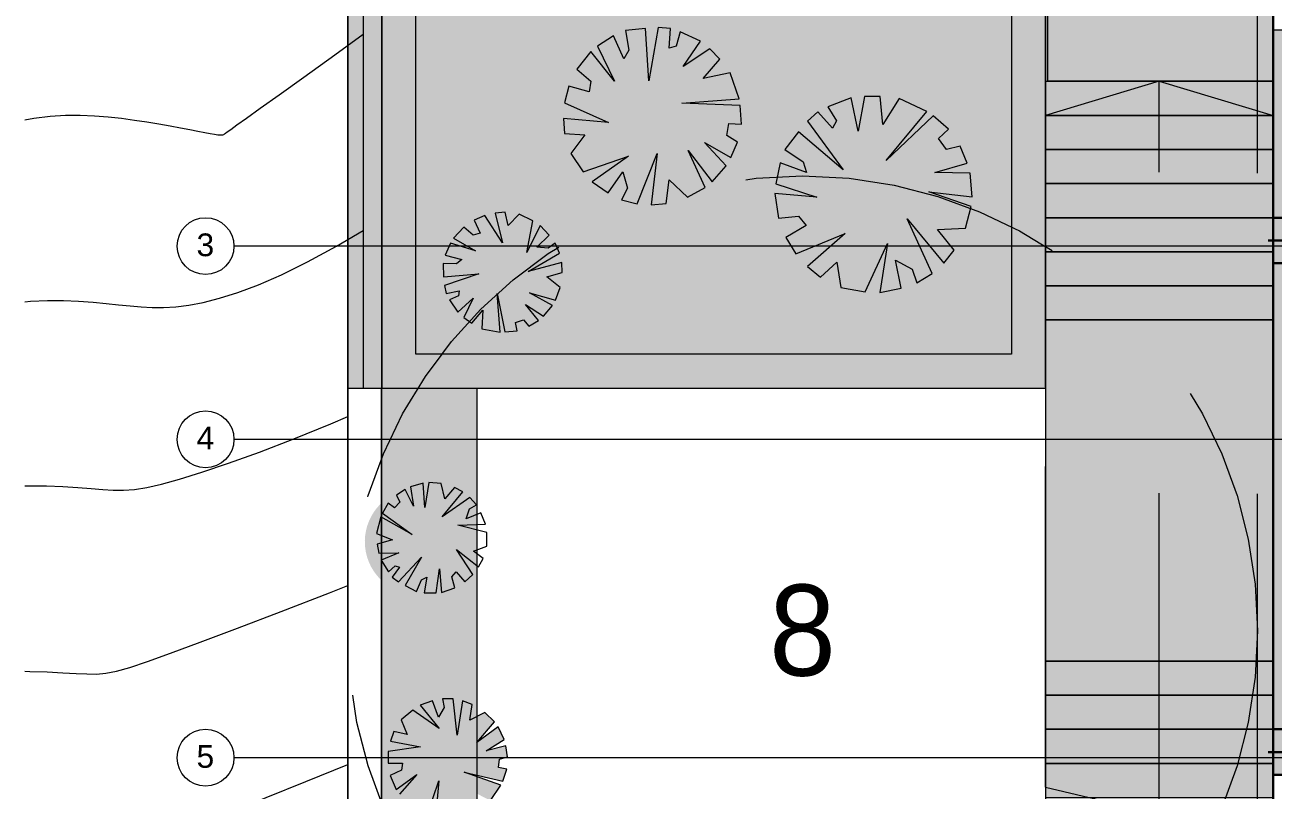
# Model space of a CAD drawing. Header units: centimetres. Extents: x -4381 to 5639, y -3920 to 4826.
# Drawn here: x 1 to 11.98, y 61.96 to 68.69 of the extents above; entities that cross this region are included whole.
import ezdxf

# ---------------------------------------------------------------- set-up
doc = ezdxf.new("R2010")
doc.units = ezdxf.units.CM
doc.header["$MEASUREMENT"] = 0
doc.set_wipeout_variables(frame=1)
for name, pattern in [('Dashed', [0.564444, 0.282222, -0.282222]), ('Tirets', [0.458611, 0.282222, -0.176389]), ('Wipeout_Contour', [100, 0, -100])]:
    doc.linetypes.add(name, pattern=pattern)
for name, color, linetype, lineweight in [('0- COURBES DE NIVEAU_Pen_No__2', 8, 'Continuous', 5), ('00-TREES_Pen_No__1', 7, 'Continuous', 5), ('0_Pen_No__1', 7, 'Continuous', 5), ('Dalles_Pen_No__1', 7, 'Continuous', 5), ('FILES_Pen_No__2', 8, 'Continuous', 5), ('Poteaux Hafsa', 4, 'Continuous', 30), ('Structural - Bearing_Pen_No__1', 7, 'Continuous', 5), ('Structural - Combined_Pen_No__1', 7, 'Continuous', 5), ('Voile ha', 200, 'Continuous', 30)]:
    doc.layers.add(name, color=color, linetype=linetype, lineweight=lineweight)
for name, color, linetype, lineweight, true_color in [('00-TREES_Pen_No__169', 7, 'Continuous', 5, 0x68b353), ('00-TREES_Pen_No__183', 7, 'Continuous', 5, 0xcaedab), ('00-TREES_Pen_No__185', 7, 'Continuous', 5, 0xbce39b), ('0_Pen_No__58', 7, 'Continuous', 5, 0xdf0000), ('Dalles_Pen_No__181', 7, 'Continuous', 5, 0xddeaa8), ('RECULS_Pen_No__58', 7, 'Continuous', 5, 0xdf0000)]:
    doc.layers.add(name, color=color, linetype=linetype, lineweight=lineweight, true_color=true_color)
doc.layers.add('Dalles', color=7, linetype='Continuous')
doc.layers.add('Structural - Bearing', color=7, linetype='Continuous')
doc.styles.add('GENERATED_STYLE_2', font='')
doc.styles.add('GENERATED_STYLE_3', font='arial.ttf')
doc.styles.get('GENERATED_STYLE_2').set_extended_font_data('Arial Narrow Occidental')

# ---------------------------------------------------------------- blocks, each defined once
blk = doc.blocks.new('P1')
at = {"layer": 'Poteaux Hafsa', "lineweight": 30}
blk.add_hatch(color=256, dxfattribs=at).paths.add_polyline_path([(0, 0.3), (0, 0), (0.4, 0), (0.4, 0.3)])
at = {"layer": 'Poteaux Hafsa', "color": 144, "lineweight": 30}
for p, q in [((0.2, -0.042), (0.2, 0.342)), ((0.444, 0.15), (-0.044, 0.15))]:
    blk.add_line(p, q, dxfattribs=at)
blk.add_lwpolyline([(0, 0.3), (0, 0), (0.4, 0), (0.4, 0.3)], close=True, dxfattribs=at)

msp = doc.modelspace()

# ---------------------------------------------------------------- hatches: boundary and pattern name
at = {"layer": '00-TREES_Pen_No__169', "linetype": 'Continuous', "lineweight": 0, "ltscale": 10, "true_color": 0xd8ebd3}
msp.add_hatch(color=254, dxfattribs=at).paths.add_polyline_path([(6.1068, 67.5135, 1), (7.18756, 68.56106, 1)])
at = {"layer": '00-TREES_Pen_No__183', "linetype": 'Continuous', "ltscale": 10}
msp.add_hatch(color=256, dxfattribs=at).paths.add_polyline_path([(8.44438, 66.58808, 1), (8.44096, 68.25489, 1)])
at = {"layer": '00-TREES_Pen_No__185', "linetype": 'Continuous', "lineweight": 0, "ltscale": 10, "true_color": 0xcce9b3}
for points in [[(5.70096, 66.67875), (5.66265, 66.76507), (5.6002, 66.72108), (5.50093, 66.73223), (5.61028, 66.83746), (5.53125, 66.92186), (5.4135, 66.68405), (5.46501, 66.96431), (5.34478, 67.02034), (5.24971, 66.922), (5.22374, 67.03794), (5.13383, 67.03004), (5.19815, 66.77027), (5.04413, 67.01062), (4.95046, 66.96914), (5.00223, 66.8558), (4.94118, 66.83766), (4.85851, 66.90746), (4.76744, 66.81044), (4.96257, 66.69766), (4.74253, 66.76595), (4.69596, 66.66168), (4.84094, 66.62298), (4.79446, 66.5859), (4.67648, 66.58796), (4.68179, 66.46915), (4.99236, 66.4977), (4.68781, 66.39439), (4.70474, 66.32247), (4.81842, 66.34762), (4.81356, 66.3044), (4.7333, 66.26883), (4.80633, 66.15852), (4.9403, 66.28266), (4.86016, 66.1114), (4.92932, 66.0626), (5.02725, 66.17745), (5.01881, 66.01337), (5.18021, 65.98481), (5.1522, 66.3251), (5.22027, 65.9853), (5.32931, 65.99514), (5.31422, 66.06851), (5.3834, 66.09074), (5.43217, 66.03525), (5.51456, 66.0875), (5.40271, 66.22768), (5.55899, 66.1231), (5.63978, 66.21904), (5.43632, 66.33092), (5.66651, 66.26554), (5.70705, 66.37701), (5.58994, 66.46968), (5.72533, 66.50848), (5.71973, 66.59662), (5.42459, 66.51577)], [(4.91708, 64.22743, 1), (3.99677, 64.05373, 1)]]:
    msp.add_hatch(color=254, dxfattribs=at).paths.add_polyline_path(points)
at = {"layer": '00-TREES_Pen_No__185', "linetype": 'Continuous', "lineweight": 0, "ltscale": 10, "true_color": 0x8daa74}
msp.add_hatch(color=73, dxfattribs=at).paths.add_polyline_path([(4.76625, 62.75741), (4.67192, 62.75788), (4.6864, 62.68296), (4.63557, 62.59709), (4.5845, 62.73983), (4.47523, 62.70241), (4.64364, 62.4977), (4.40942, 62.65945), (4.30912, 62.57288), (4.35975, 62.44598), (4.24348, 62.46982), (4.21384, 62.38467), (4.47686, 62.33683), (4.19479, 62.295), (4.19419, 62.19266), (4.31866, 62.19339), (4.31018, 62.13033), (4.21271, 62.08362), (4.26379, 61.9609), (4.44648, 62.09247), (4.29411, 61.91998), (4.37003, 61.83483), (4.46468, 61.95106), (4.47943, 61.89352), (4.42921, 61.78688), (4.53963, 61.74303), (4.64086, 62.03768), (4.61021, 61.71789), (4.68265, 61.70384), (4.70632, 61.81771), (4.7437, 61.79558), (4.74322, 61.70789), (4.87364, 61.72923), (4.81544, 61.90214), (4.93863, 61.75896), (5.01142, 61.80197), (4.94691, 61.93824), (5.09294, 61.86333), (5.18509, 61.99867), (4.86359, 62.11257), (5.20105, 62.03537), (5.23677, 62.13874), (5.16374, 62.15505), (5.17183, 62.22719), (5.24237, 62.24888), (5.22852, 62.34535), (5.05499, 62.30088), (5.2143, 62.40041), (5.16, 62.51332), (4.9747, 62.3738), (5.12858, 62.55673), (5.04364, 62.63933), (4.91123, 62.57061), (4.93136, 62.70985), (4.84876, 62.74086), (4.80149, 62.43886)])
at = {"layer": 'Dalles', "linetype": 'Continuous', "lineweight": 5, "ltscale": 10}
for points in [[(3.97512, 65.49063), (9.97512, 65.49063), (9.97512, 73.29063), (9.97512, 76.09063), (3.97512, 76.09063), (3.97512, 73.29063)], [(9.97512, 76.09063), (9.97512, 68.19063), (11.97512, 68.19063), (11.97512, 76.09063)], [(11.97512, 68.19063), (9.97512, 68.19063), (9.97512, 67.89063), (11.97512, 67.89063)], [(11.97512, 67.89063), (9.97512, 67.89063), (9.97512, 67.59063), (11.97512, 67.59063)], [(11.97512, 67.59063), (9.97512, 67.59063), (9.97512, 67.29063), (11.97512, 67.29063)], [(11.97512, 67.29063), (9.97512, 67.29063), (9.97512, 66.99063), (11.97512, 66.99063)], [(11.97512, 66.99063), (9.97512, 66.99063), (9.97512, 66.69063), (11.97512, 66.69063)], [(11.97512, 66.69063), (9.97512, 66.69063), (9.97512, 66.39063), (11.97512, 66.39063)], [(11.97512, 66.39063), (9.97512, 66.39063), (9.97512, 66.09063), (11.97512, 66.09063)], [(11.97512, 66.09063), (9.97512, 66.09063), (9.97512, 63.09063), (11.97512, 63.09063)], [(11.97512, 63.09063), (9.97512, 63.09063), (9.97512, 62.79063), (11.97512, 62.79063)], [(11.97512, 62.79063), (9.97512, 62.79063), (9.97512, 62.49063), (11.97512, 62.49063)], [(11.97512, 62.49063), (9.97512, 62.49063), (9.97512, 62.19063), (11.97512, 62.19063)], [(11.97512, 62.19063), (9.97512, 62.19063), (9.97512, 61.89063), (11.97512, 61.89063)]]:
    msp.add_hatch(color=8, dxfattribs=at).paths.add_polyline_path(points)
at = {"layer": 'Dalles_Pen_No__181', "linetype": 'Continuous', "lineweight": 0, "ltscale": 10, "true_color": 0x6e7554}
msp.add_hatch(color=67, dxfattribs=at).paths.add_polyline_path([(4.97512, 65.49063), (4.13512, 65.49063), (4.13512, 47.36962), (4.97512, 47.36962)])
at = {"layer": 'Structural - Bearing', "linetype": 'Continuous', "lineweight": 0, "ltscale": 10, "true_color": 0x000000}
msp.add_hatch(color=18, dxfattribs=at).paths.add_polyline_path([(3.83813, 76.09063), (3.83813, 65.49063), (4.13813, 65.49063), (4.13813, 76.09063)])
h = msp.add_hatch(color=18, dxfattribs=at)
h.paths.add_polyline_path([(11.97512, 68.64063), (11.97512, 62.09063), (12.03345, 62.11563), (12.00012, 62.11563), (12.00012, 62.36563), (12.25012, 62.36563), (12.25012, 62.20848), (12.67512, 62.39063), (12.67512, 68.64063), (12.56012, 68.64063)])
h.paths.add_polyline_path([(12.00012, 66.61563), (12.00012, 66.86563), (12.25012, 66.86563), (12.25012, 66.61563)], flags=0)

# ---------------------------------------------------------------- linework, layer by layer
at = {"layer": '0- COURBES DE NIVEAU_Pen_No__2', "linetype": 'Continuous', "ltscale": 10, "flags": 128}
for points in [[(1, 67.85045), (1.07866, 67.86524), (1.22066, 67.88292), (1.3562, 67.89162), (1.48603, 67.89274), (1.6109, 67.8877), (1.73155, 67.8779), (1.84874, 67.86474), (1.96287, 67.84951), (2.07305, 67.83294), (2.17803, 67.81565), (2.27658, 67.79824), (2.36746, 67.78135), (2.44943, 67.76556), (2.52125, 67.75151), (2.58169, 67.7398), (2.63, 67.73089), (2.66734, 67.72466), (2.69539, 67.72081), (2.71581, 67.71908), (2.73026, 67.71918), (2.7404, 67.72083), (2.7479, 67.72375), (2.75441, 67.72766), (2.76254, 67.73319), (2.77865, 67.74462), (2.81002, 67.76714), (2.86394, 67.80596), (2.94772, 67.86627), (3.06863, 67.95326), (3.23397, 68.07212), (3.45104, 68.22806), (3.72386, 68.42392), (3.97512, 68.60421)], [(1, 66.25108), (1.04961, 66.25561), (1.19686, 66.26185), (1.33805, 66.26178), (1.47219, 66.25674), (1.59835, 66.24808), (1.71553, 66.23714), (1.82348, 66.22531), (1.92468, 66.21407), (2.0223, 66.20497), (2.11952, 66.19954), (2.21953, 66.19932), (2.32548, 66.20584), (2.44058, 66.22064), (2.56798, 66.24524), (2.71074, 66.28145), (2.8714, 66.3321), (3.05235, 66.40027), (3.256, 66.48906), (3.48475, 66.60156), (3.741, 66.74085), (3.97512, 66.87926)], [(1, 64.63119), (1.03752, 64.63208), (1.19006, 64.63082), (1.33349, 64.62579), (1.46514, 64.61827), (1.58233, 64.60955), (1.68409, 64.6011), (1.77631, 64.5952), (1.86657, 64.59429), (1.96247, 64.60084), (2.0716, 64.6173), (2.20154, 64.64612), (2.35991, 64.68976), (2.55427, 64.75069), (2.78985, 64.83076), (3.0623, 64.92945), (3.36492, 65.04567), (3.69098, 65.17831), (3.83814, 65.24183)], [(1, 63.00049), (1.04207, 62.99986), (1.19478, 62.99483), (1.33193, 62.98845), (1.44912, 62.98195), (1.5447, 62.9769), (1.62794, 62.97633), (1.71084, 62.98362), (1.80541, 63.00214), (1.92366, 63.03527), (2.0776, 63.08639), (2.27923, 63.15889), (2.54056, 63.25613), (2.86892, 63.38003), (3.25294, 63.5266), (3.67659, 63.69038), (3.83816, 63.7538)], [(1, 61.3217), (1.06256, 61.30555), (1.12832, 61.28446), (1.18556, 61.26536), (1.24039, 61.25061), (1.29889, 61.24257), (1.36715, 61.24358), (1.45126, 61.256), (1.55732, 61.28219), (1.69052, 61.32402), (1.85249, 61.38154), (2.04397, 61.45432), (2.26569, 61.54194), (2.51841, 61.64395), (2.80284, 61.75994), (3.11973, 61.88948), (3.46981, 62.03213), (3.83818, 62.18126)]]:
    msp.add_lwpolyline(points, dxfattribs=at)
at = {"layer": '00-TREES_Pen_No__1', "linetype": 'Continuous', "ltscale": 10}
for p, q in [((5.04413, 67.01062), (4.95045, 66.96914)), ((4.95045, 66.96914), (5.00223, 66.8558)), ((5.19815, 66.77027), (5.04413, 67.01062)), ((5.22374, 67.03794), (5.13383, 67.03004)), ((5.13383, 67.03004), (5.19815, 66.77027)), ((5.24971, 66.922), (5.22374, 67.03794)), ((5.34478, 67.02034), (5.24971, 66.922)), ((5.46501, 66.96431), (5.34478, 67.02034)), ((5.4135, 66.68405), (5.46501, 66.96431)), ((4.85851, 66.90746), (4.76744, 66.81044)), ((4.94118, 66.83766), (4.85851, 66.90746)), ((5.00223, 66.8558), (4.94118, 66.83766)), ((5.53125, 66.92186), (5.4135, 66.68405)), ((5.61028, 66.83746), (5.53125, 66.92186)), ((4.74253, 66.76595), (4.69596, 66.66168)), ((4.96257, 66.69766), (4.74253, 66.76595)), ((4.76744, 66.81044), (4.96257, 66.69766)), ((5.50093, 66.73223), (5.61028, 66.83746)), ((5.6002, 66.72108), (5.50093, 66.73223)), ((5.66265, 66.76507), (5.6002, 66.72108)), ((5.70096, 66.67874), (5.66265, 66.76507)), ((4.69596, 66.66168), (4.84094, 66.62298)), ((4.84094, 66.62298), (4.79446, 66.5859)), ((5.42459, 66.51577), (5.70096, 66.67874)), ((4.79446, 66.5859), (4.67648, 66.58796)), ((4.67648, 66.58796), (4.68179, 66.46915)), ((5.71973, 66.59662), (5.42459, 66.51577)), ((5.72533, 66.50848), (5.71973, 66.59662)), ((4.68179, 66.46915), (4.99236, 66.4977)), ((4.99236, 66.4977), (4.68781, 66.39439)), ((5.58994, 66.46968), (5.72533, 66.50848)), ((5.70705, 66.37701), (5.58994, 66.46968)), ((4.68781, 66.39439), (4.70474, 66.32247)), ((4.70474, 66.32247), (4.81842, 66.34762)), ((4.81356, 66.3044), (4.7333, 66.26883)), ((4.81842, 66.34762), (4.81356, 66.3044)), ((5.18021, 65.98481), (5.1522, 66.3251)), ((5.1522, 66.3251), (5.22027, 65.9853)), ((5.63978, 66.21904), (5.43632, 66.33092)), ((5.43632, 66.33092), (5.66651, 66.26554)), ((5.66651, 66.26554), (5.70705, 66.37701)), ((4.7333, 66.26883), (4.80633, 66.15852)), ((4.80633, 66.15852), (4.9403, 66.28266)), ((4.9403, 66.28266), (4.86016, 66.1114)), ((5.51456, 66.0875), (5.40271, 66.22768)), ((5.40271, 66.22768), (5.55899, 66.1231)), ((5.55899, 66.1231), (5.63978, 66.21904)), ((4.86016, 66.1114), (4.92932, 66.0626)), ((4.92932, 66.0626), (5.02725, 66.17745)), ((5.02725, 66.17745), (5.01881, 66.01337)), ((5.31422, 66.06851), (5.3834, 66.09074)), ((5.3834, 66.09074), (5.43217, 66.03525)), ((5.43217, 66.03525), (5.51456, 66.0875)), ((5.01881, 66.01337), (5.18021, 65.98481)), ((5.22027, 65.9853), (5.32931, 65.99514)), ((5.32931, 65.99514), (5.31422, 66.06851)), ((4.5845, 62.73983), (4.47523, 62.70241)), ((4.47523, 62.70241), (4.64364, 62.4977)), ((4.63557, 62.59709), (4.5845, 62.73983)), ((4.6864, 62.68296), (4.63557, 62.59709)), ((4.76625, 62.75741), (4.67192, 62.75788)), ((4.67192, 62.75788), (4.6864, 62.68296)), ((4.80149, 62.43886), (4.76625, 62.75741)), ((4.84876, 62.74086), (4.80149, 62.43886)), ((4.93136, 62.70985), (4.84876, 62.74086)), ((4.91123, 62.57061), (4.93136, 62.70985)), ((4.40942, 62.65945), (4.30912, 62.57288)), ((4.30912, 62.57288), (4.35975, 62.44598)), ((4.64364, 62.4977), (4.40942, 62.65945)), ((5.04364, 62.63933), (4.91123, 62.57061)), ((5.12858, 62.55673), (5.04364, 62.63933)), ((4.24348, 62.46982), (4.21384, 62.38467)), ((4.35975, 62.44598), (4.24348, 62.46982)), ((4.9747, 62.3738), (5.12858, 62.55673)), ((5.16, 62.51332), (4.9747, 62.3738)), ((5.2143, 62.40041), (5.16, 62.51332)), ((4.21384, 62.38467), (4.47686, 62.33683)), ((5.05499, 62.30088), (5.2143, 62.40041)), ((5.22852, 62.34535), (5.05499, 62.30088)), ((5.24237, 62.24888), (5.22852, 62.34535)), ((4.19479, 62.295), (4.19419, 62.19266)), ((4.47686, 62.33683), (4.19479, 62.295)), ((5.17183, 62.22719), (5.24237, 62.24888)), ((4.19419, 62.19266), (4.31866, 62.19339)), ((4.31018, 62.13033), (4.21271, 62.08362)), ((4.31866, 62.19339), (4.31018, 62.13033)), ((5.16374, 62.15505), (5.17183, 62.22719)), ((5.23677, 62.13874), (5.16374, 62.15505)), ((5.20105, 62.03537), (5.23677, 62.13874)), ((4.21271, 62.08362), (4.26379, 61.9609)), ((4.26379, 61.9609), (4.44648, 62.09247)), ((4.44648, 62.09247), (4.29411, 61.91998)), ((4.53963, 61.74303), (4.64086, 62.03768)), ((4.64086, 62.03768), (4.61021, 61.71789)), ((5.18509, 61.99867), (4.86359, 62.11257)), ((4.86359, 62.11257), (5.20105, 62.03537)), ((5.09294, 61.86333), (5.18509, 61.99867))]:
    msp.add_line(p, q, dxfattribs=at)
at = {"layer": '00-TREES_Pen_No__1', "linetype": 'Continuous', "ltscale": 10, "flags": 128}
for points in [[(6.48531, 68.19331), (6.45584, 68.65561), (6.28027, 68.6361), (6.31041, 68.46344), (6.26667, 68.38672), (6.17657, 68.59056), (6.03426, 68.49827), (6.18504, 68.19107), (5.97471, 68.45149), (5.85326, 68.29556), (5.97469, 68.19029), (5.9621, 68.09653), (5.78389, 68.14646), (5.74455, 67.99946), (6.13264, 67.82869), (5.73666, 67.86337), (5.74573, 67.72963), (5.92184, 67.71816), (5.79939, 67.55605), (5.90923, 67.39251), (6.30865, 67.5325), (5.98674, 67.30506), (6.12875, 67.20849), (6.25804, 67.39313), (6.29723, 67.25003), (6.24703, 67.14827), (6.3825, 67.1119), (6.55813, 67.5549), (6.50733, 67.10323), (6.63796, 67.11527), (6.66377, 67.32285), (6.82668, 67.17231), (6.98093, 67.25741), (6.83208, 67.58017), (7.04302, 67.30732), (7.16523, 67.44793), (6.97585, 67.65322), (7.20726, 67.5213), (7.265, 67.65421), (7.17236, 67.71302), (7.18908, 67.81964), (7.30022, 67.81436), (7.28959, 67.97663), (6.77532, 67.99843), (7.28111, 68.03554), (7.20211, 68.26582), (6.96327, 68.21572), (7.1093, 68.38581), (7.0218, 68.47608), (6.78891, 68.31912), (6.94027, 68.54425), (6.76162, 68.62606), (6.72787, 68.50011), (6.66557, 68.48305), (6.67635, 68.65565), (6.56693, 68.66395)], [(8.19386, 67.41253), (7.80285, 67.74461), (7.68336, 67.58971), (7.84411, 67.48093), (7.8716, 67.38707), (7.63989, 67.47207), (7.60397, 67.2877), (7.96471, 67.17156), (7.59544, 67.20427), (7.62627, 66.98757), (7.80354, 67.00336), (7.86856, 66.92122), (7.69171, 66.81762), (7.77858, 66.67322), (8.21313, 66.85109), (7.88094, 66.56227), (7.99448, 66.46663), (8.13906, 66.59812), (8.17404, 66.37588), (8.38883, 66.33761), (8.58449, 66.76352), (8.51812, 66.33212), (8.70429, 66.37099), (8.65661, 66.61601), (8.80076, 66.53717), (8.84323, 66.41891), (8.97641, 66.49887), (8.75853, 66.97953), (9.07932, 66.59166), (9.1702, 66.705), (9.02466, 66.88522), (9.2699, 66.89924), (9.32074, 67.08759), (8.94909, 67.21724), (9.32873, 67.17545), (9.31069, 67.38097), (9.00147, 67.38797), (9.28455, 67.47089), (9.22307, 67.61911), (9.10496, 67.59054), (9.03287, 67.68586), (9.12255, 67.77035), (8.98509, 67.88669), (8.57218, 67.49371), (8.93164, 67.92524), (8.68739, 68.0394), (8.54362, 67.81058), (8.52041, 68.05775), (8.38119, 68.05746), (8.32712, 67.75118), (8.26417, 68.04493), (8.06157, 67.96551), (8.13597, 67.84175), (8.10165, 67.779), (7.97242, 67.92032), (7.88165, 67.83953)], [(4.48752, 64.00407), (4.3444, 63.75387), (4.44227, 63.70383), (4.48579, 63.80384), (4.5348, 63.8287), (4.51173, 63.69195), (4.61727, 63.69111), (4.64424, 63.90234), (4.66424, 63.695), (4.78075, 63.73437), (4.75376, 63.83066), (4.79243, 63.87503), (4.86788, 63.78803), (4.93869, 63.8509), (4.79564, 64.07259), (4.98942, 63.91888), (5.03054, 63.99145), (4.94301, 64.05775), (5.06216, 64.09998), (5.06116, 64.22257), (4.80573, 64.28674), (5.05086, 64.29455), (5.0102, 64.39337), (4.87978, 64.34178), (4.90847, 64.42953), (4.96941, 64.46518), (4.91151, 64.53049), (4.66848, 64.3606), (4.84965, 64.57778), (4.77768, 64.61629), (4.69314, 64.51732), (4.66012, 64.65134), (4.55084, 64.66), (4.51754, 64.44136), (4.50149, 64.65536), (4.38983, 64.62421), (4.41783, 64.45269), (4.34286, 64.6005), (4.26732, 64.55126), (4.29528, 64.48897), (4.25006, 64.43932), (4.19414, 64.48015), (4.14406, 64.39223), (4.40368, 64.20467), (4.12827, 64.35873), (4.09039, 64.21206), (4.2316, 64.15623), (4.09747, 64.11793), (4.11198, 64.04106), (4.28673, 64.04277), (4.13096, 63.97772), (4.19571, 63.874), (4.2564, 63.92785), (4.2946, 63.91536), (4.22986, 63.82942), (4.28384, 63.78761)]]:
    msp.add_lwpolyline(points, close=True, dxfattribs=at)
at = {"layer": '0_Pen_No__1', "linetype": 'Continuous', "ltscale": 10}
for p, q in [((12.56012, 68.64063), (11.97512, 68.64063)), ((3.83798, 65.49063), (3.83798, 60.76962)), ((9.97512, 64.99063), (9.97512, 60.26962))]:
    msp.add_line(p, q, dxfattribs=at)
at = {"layer": 'Dalles', "color": 1, "lineweight": 30}
msp.add_lwpolyline([(11.97512, 62.09063), (11.97512, 76.09063), (36.57512, 76.09063), (36.57512, 64.89063), (24.92512, 64.89063), (24.92512, 66.59063), (19.47512, 66.59063), (19.47512, 62.09063), (11.97512, 62.09063)], dxfattribs=at)
at = {"layer": 'Dalles_Pen_No__1', "linetype": 'Continuous', "ltscale": 10}
for p, q in [((4.97512, 65.49063), (4.13512, 65.49063)), ((4.13512, 65.49063), (4.13512, 47.36962)), ((4.97512, 47.36962), (4.97512, 65.49063))]:
    msp.add_line(p, q, dxfattribs=at)
at = {"layer": 'Dalles_Pen_No__1', "linetype": 'Continuous', "ltscale": 10, "flags": 128}
for points in [[(3.97512, 65.49063), (9.97512, 65.49063), (9.97512, 73.29063), (9.97512, 76.09063), (3.97512, 76.09063), (3.97512, 73.29063)], [(9.97512, 76.09063), (9.97512, 68.19063), (11.97512, 68.19063), (11.97512, 76.09063)], [(11.97512, 62.69063), (11.97512, 62.09063), (19.47512, 62.09063), (19.47512, 66.59063), (24.91512, 66.59063), (24.91512, 64.89063), (36.57512, 64.89063), (36.57512, 66.99063), (36.57512, 76.09063), (11.97512, 76.09063)], [(11.97512, 62.69063), (11.97512, 62.09063), (19.47512, 62.09063), (19.47512, 66.59063), (24.91512, 66.59063), (24.91512, 64.89063), (36.57512, 64.89063), (36.57512, 66.99063), (36.57512, 76.09063), (11.97512, 76.09063)], [(11.97512, 62.69063), (11.97512, 62.09063), (19.47512, 62.09063), (19.47512, 66.59063), (24.91512, 66.59063), (24.91512, 64.89063), (36.57512, 64.89063), (36.57512, 66.99063), (36.57512, 76.09063), (11.97512, 76.09063)], [(11.97512, 62.69063), (11.97512, 62.09063), (19.47512, 62.09063), (19.47512, 66.59063), (24.91512, 66.59063), (24.91512, 64.89063), (36.57512, 64.89063), (36.57512, 66.99063), (36.57512, 76.09063), (11.97512, 76.09063)], [(11.97512, 68.19063), (9.97512, 68.19063), (9.97512, 67.89063), (11.97512, 67.89063), (11.97512, 68.19063)], [(11.97512, 67.89063), (9.97512, 67.89063), (9.97512, 67.59063), (11.97512, 67.59063), (11.97512, 67.89063)], [(11.97512, 67.59063), (9.97512, 67.59063), (9.97512, 67.29063), (11.97512, 67.29063), (11.97512, 67.59063)], [(11.97512, 67.29063), (9.97512, 67.29063), (9.97512, 66.99063), (11.97512, 66.99063), (11.97512, 67.29063)], [(11.97512, 66.99063), (9.97512, 66.99063), (9.97512, 66.69063), (11.97512, 66.69063), (11.97512, 66.99063)], [(11.97512, 66.69063), (9.97512, 66.69063), (9.97512, 66.39063), (11.97512, 66.39063), (11.97512, 66.69063)], [(11.97512, 66.39063), (9.97512, 66.39063), (9.97512, 66.09063), (11.97512, 66.09063), (11.97512, 66.39063)], [(11.97512, 66.09063), (9.97512, 66.09063), (9.97512, 63.09063), (11.97512, 63.09063), (11.97512, 66.09063)], [(11.97512, 63.09063), (9.97512, 63.09063), (9.97512, 62.79063), (11.97512, 62.79063), (11.97512, 63.09063)], [(11.97512, 62.79063), (9.97512, 62.79063), (9.97512, 62.49063), (11.97512, 62.49063), (11.97512, 62.79063)], [(11.97512, 62.49063), (9.97512, 62.49063), (9.97512, 62.19063), (11.97512, 62.19063), (11.97512, 62.49063)], [(11.97512, 62.19063), (9.97512, 62.19063), (9.97512, 61.89063), (11.97512, 61.89063), (11.97512, 62.19063)]]:
    msp.add_lwpolyline(points, close=True, dxfattribs=at)
at = {"layer": 'FILES_Pen_No__2', "linetype": 'Continuous', "ltscale": 10}
for p, q in [((3.83813, 66.74063), (2.83813, 66.74063)), ((3.83813, 65.04063), (2.83813, 65.04063)), ((38.37813, 65.04063), (3.83813, 65.04063)), ((3.83813, 62.24063), (2.83813, 62.24063)), ((38.37813, 62.24063), (3.83813, 62.24063))]:
    msp.add_line(p, q, dxfattribs=at)
for centre in [(2.58813, 66.74063), (2.58813, 65.04063), (2.58813, 62.24063)]:
    msp.add_circle(centre, 0.25, dxfattribs=at)
for p in [(3.83813, 66.74063), (3.83813, 66.74063), (3.83813, 65.04063), (3.83813, 65.04063), (3.83813, 62.24063), (3.83813, 62.24063)]:
    msp.add_point(p, dxfattribs=at)
at = {"layer": 'RECULS_Pen_No__58', "linetype": 'Dashed', "ltscale": 10, "flags": 128}
msp.add_lwpolyline([(36.72758, 80.14172), (36.78597, 52.36962), (11.83833, 52.36962), (11.83795, 78.29063), (21.34765, 80.14172)], dxfattribs=at)
at = {"layer": 'Structural - Bearing_Pen_No__1', "linetype": 'Continuous', "ltscale": 10, "flags": 128}
for points in [[(3.83813, 76.09063), (3.83813, 65.49063)], [(4.13813, 65.49063), (4.13813, 76.09063)], [(3.83813, 65.49063), (4.13813, 65.49063)]]:
    msp.add_lwpolyline(points, dxfattribs=at)
at = {"layer": 'Structural - Combined_Pen_No__1', "linetype": 'Dashed', "ltscale": 10}
for p, q in [((10.97512, 61.74563), (10.97512, 68.19063)), ((10.97512, 68.19063), (11.97512, 67.89063)), ((11.97512, 61.51063), (11.97512, 68.19063)), ((9.97512, 63.09063), (11.97512, 63.09063)), ((9.97512, 62.79063), (11.97512, 62.79063)), ((9.97512, 62.49063), (11.97512, 62.49063)), ((9.97512, 62.19063), (11.97512, 62.19063)), ((9.97512, 61.98063), (11.97512, 61.51063))]:
    msp.add_line(p, q, dxfattribs=at)
at = {"layer": 'Voile ha', "lineweight": 30}
msp.add_lwpolyline([(24.92512, 56.39063), (11.97512, 56.39063), (11.97512, 62.09063)], dxfattribs=at)

# ---------------------------------------------------------------- block references
at = {"layer": 'Poteaux Hafsa', "rotation": 270}
for p in [(11.97512, 66.99063), (11.97512, 62.49063)]:
    msp.add_blockref('P1', p, dxfattribs=at)

# ---------------------------------------------------------------- texts
at = {"layer": 'FILES_Pen_No__2', "linetype": 'Continuous', "char_height": 0.2, "attachment_point": 6, "style": 'GENERATED_STYLE_3'}
for s, insert in [('\\A1;{\\fArial|b0|i0|c0|p34;3}', (2.66402, 66.75034)), ('\\A1;{\\fArial|b0|i0|c0|p34;4}', (2.66402, 65.05206)), ('\\A1;{\\fArial|b0|i0|c0|p34;5}', (2.66402, 62.25041))]:
    msp.add_mtext(s, dxfattribs=dict(at, insert=insert))
at = {"layer": 'RECULS_Pen_No__58', "linetype": 'Continuous', "insert": (7.54377, 63.35552), "char_height": 0.8, "attachment_point": 4, "rotation": 0.242605, "style": 'GENERATED_STYLE_2'}
msp.add_mtext('\\A1;{\\W1.150000x;\\fArial Narrow Occidental|b0|i0|c0|p34;8}', dxfattribs=at)

# ---------------------------------------------------------------- next in the draw order: wipeouts: each hides what was drawn before it
at = {"color": 254, "linetype": 'Wipeout_Contour', "lineweight": 0, "ltscale": 285.878256}
msp.add_wipeout([(9.97512, 65.49063), (9.97512, 76.09063), (9.67512, 75.79063), (9.67512, 65.79063)], dxfattribs=at).dxf.layer = 'Structural - Bearing'

# ---------------------------------------------------------------- next in the draw order: hatches: boundary and pattern name
at = {"layer": 'Structural - Bearing', "linetype": 'Continuous', "lineweight": 0, "ltscale": 10, "true_color": 0xffffff}
msp.add_hatch(color=7, dxfattribs=at).paths.add_polyline_path([(9.97512, 65.49063), (9.97512, 76.09063), (9.67512, 75.79063), (9.67512, 65.79063)])

# ---------------------------------------------------------------- next in the draw order: linework, layer by layer
at = {"layer": 'Structural - Bearing_Pen_No__1', "linetype": 'Continuous', "ltscale": 10, "flags": 128}
for points in [[(9.97512, 65.49063), (9.97512, 76.07063)], [(9.67512, 75.79063), (9.67512, 65.79063)]]:
    msp.add_lwpolyline(points, dxfattribs=at)
at = {"layer": 'Structural - Combined_Pen_No__1', "linetype": 'Dashed', "ltscale": 10}
for p, q in [((9.97512, 67.89063), (11.97512, 67.89063)), ((9.97512, 67.59063), (11.97512, 67.59063)), ((9.97512, 67.29063), (11.97512, 67.29063)), ((9.97512, 66.99063), (11.97512, 66.99063)), ((9.97512, 66.69063), (11.97512, 66.69063)), ((9.97512, 66.39063), (11.97512, 66.39063)), ((9.97512, 66.09063), (11.97512, 66.09063))]:
    msp.add_line(p, q, dxfattribs=at)

# ---------------------------------------------------------------- next in the draw order: wipeouts: each hides what was drawn before it
at = {"color": 254, "linetype": 'Wipeout_Contour', "lineweight": 0, "ltscale": 291.313666}
msp.add_wipeout([(9.99512, 68.19063), (9.99512, 76.09063), (9.97512, 76.09063), (9.97512, 68.19063)], dxfattribs=at).dxf.layer = 'Structural - Bearing'
at = {"color": 254, "linetype": 'Wipeout_Contour', "lineweight": 0, "ltscale": 264.303399}
msp.add_wipeout([(4.13813, 65.49063), (9.97512, 65.49063), (9.67512, 65.79063), (4.43813, 65.79063)], dxfattribs=at).dxf.layer = 'Structural - Bearing'

# ---------------------------------------------------------------- next in the draw order: hatches: boundary and pattern name
at = {"layer": 'Dalles_Pen_No__181', "linetype": 'Continuous', "lineweight": 0, "ltscale": 10, "true_color": 0x6e7554}
msp.add_hatch(color=67, dxfattribs=at).paths.add_polyline_path([(4.43798, 65.79063), (9.67512, 65.79063), (9.67512, 75.79063), (4.43798, 75.79063)])
at = {"layer": 'Structural - Bearing', "linetype": 'Continuous', "lineweight": 0, "ltscale": 10, "true_color": 0xffffff}
for points in [[(9.99512, 68.19063), (9.99512, 76.09063), (9.97512, 76.09063), (9.97512, 68.19063)], [(4.13813, 65.49063), (9.97512, 65.49063), (9.67512, 65.79063), (4.43813, 65.79063)]]:
    msp.add_hatch(color=7, dxfattribs=at).paths.add_polyline_path(points)

# ---------------------------------------------------------------- next in the draw order: linework, layer by layer
at = {"layer": 'Structural - Bearing_Pen_No__1', "linetype": 'Continuous', "ltscale": 10, "flags": 128}
for points in [[(9.97512, 76.09063), (9.97512, 68.19063)], [(9.99512, 68.19063), (9.99512, 76.07063)], [(9.97512, 68.19063), (9.99512, 68.19063)], [(9.67512, 65.79063), (4.43813, 65.79063)], [(4.13813, 65.49063), (9.97512, 65.49063)]]:
    msp.add_lwpolyline(points, dxfattribs=at)
at = {"layer": 'Structural - Combined_Pen_No__1', "linetype": 'Dashed', "ltscale": 10}
for p, q in [((9.97512, 61.98063), (9.97512, 68.19063)), ((9.97512, 68.19063), (11.97512, 68.19063)), ((9.97512, 68.19063), (11.97512, 68.19063)), ((10.97512, 68.19063), (9.97512, 67.89063))]:
    msp.add_line(p, q, dxfattribs=at)

# ---------------------------------------------------------------- next in the draw order: wipeouts: each hides what was drawn before it
at = {"color": 254, "linetype": 'Wipeout_Contour', "lineweight": 0, "ltscale": 283.682949}
msp.add_wipeout([(4.13813, 76.09063), (4.13813, 65.49063), (4.43813, 65.79063), (4.43813, 75.79063)], dxfattribs=at).dxf.layer = 'Structural - Bearing'

# ---------------------------------------------------------------- next in the draw order: hatches: boundary and pattern name
at = {"layer": 'Structural - Bearing', "linetype": 'Continuous', "lineweight": 0, "ltscale": 10, "true_color": 0xffffff}
msp.add_hatch(color=7, dxfattribs=at).paths.add_polyline_path([(4.13813, 76.09063), (4.13813, 65.49063), (4.43813, 65.79063), (4.43813, 75.79063)])

# ---------------------------------------------------------------- next in the draw order: linework, layer by layer
at = {"layer": '0_Pen_No__1', "linetype": 'Continuous', "ltscale": 10}
msp.add_line((4.13512, 47.36962), (4.13512, 65.49063), dxfattribs=at)
at = {"layer": '0_Pen_No__1', "linetype": 'Continuous', "ltscale": 10, "flags": 128}
msp.add_lwpolyline([(4.43813, 75.79063), (9.67512, 75.79063), (9.67512, 65.79063), (4.43813, 65.79063)], close=True, dxfattribs=at)
at = {"layer": '0_Pen_No__58', "linetype": 'Continuous', "ltscale": 10, "flags": 128}
msp.add_lwpolyline([(44.7276, 80.14172), (44.7965, 47.36962), (3.8384, 47.36962), (3.83792, 80.14172)], dxfattribs=at)
at = {"layer": 'FILES_Pen_No__2', "linetype": 'Continuous', "ltscale": 10}
msp.add_line((38.37813, 66.74063), (3.83813, 66.74063), dxfattribs=at)
at = {"layer": 'RECULS_Pen_No__58', "linetype": 'Tirets', "ltscale": 10}
msp.add_circle((7.83816, 63.35752), 4, dxfattribs=at)
at = {"layer": 'Structural - Bearing_Pen_No__1', "linetype": 'Continuous', "ltscale": 10, "flags": 128}
for points in [[(4.13813, 76.09063), (4.13813, 65.49063)], [(4.43813, 65.79063), (4.43813, 75.79063)]]:
    msp.add_lwpolyline(points, dxfattribs=at)

doc.saveas('drawing.dxf')
